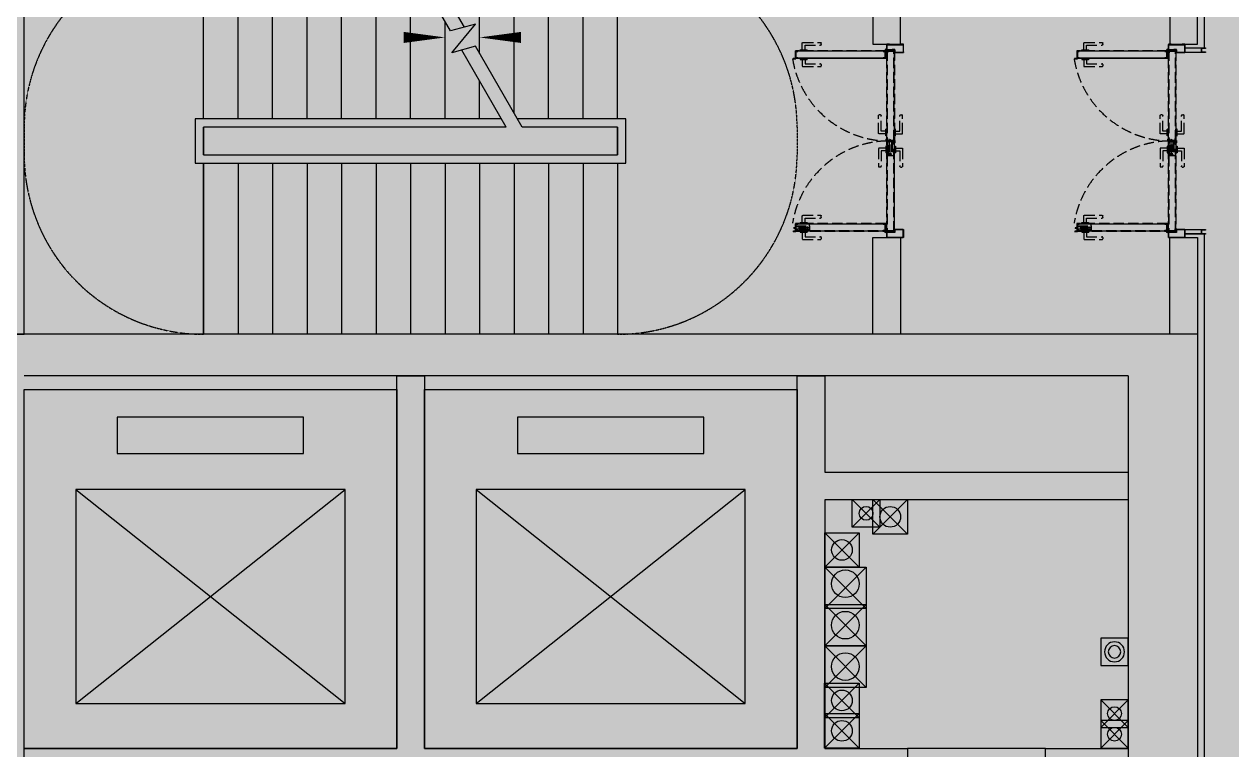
# Model space of a CAD drawing. Extents: x -284868 to 304789, y -137694 to 137894.
# Drawn here: x -60957 to -52207, y -88748 to -83492 of the extents above; entities that cross this region are included whole.
import ezdxf

# ---------------------------------------------------------------- set-up
doc = ezdxf.new("R2010")
doc.units = 0
doc.linetypes.add('DASH', pattern=[0.35, 0.25, -0.1])
doc.layers.get('0').update_dxf_attribs({"linetype": 'CONTINUOUS'})
for name, color, linetype in [('0-墙', 4, 'CONTINUOUS'), ('0-建筑柱体', 251, 'CONTINUOUS'), ('0-消防栓(给排水)', 9, 'CONTINUOUS'), ('0-电梯', 3, 'CONTINUOUS'), ('0-非设计区域', 251, 'CONTINUOUS'), ('1P-DOOR-门扇', 2, 'CONTINUOUS'), ('1P-DOOR-防火门扇', 1, 'CONTINUOUS'), ('1P-DP-门套', 2, 'CONTINUOUS'), ('P-完成面', 42, 'CONTINUOUS'), ('P-平面楼梯', 3, 'CONTINUOUS'), ('P-门扇', 6, 'CONTINUOUS')]:
    doc.layers.add(name, color=color, linetype=linetype)
pattern_1 = [(45, (-0.1692, 11.7), (-1.12253, 1.12253), []), (135, (-0.1692, 11.7), (-1.12253, -1.12253), [])]
pattern_2 = [(225, (0.1692, 38.3), (1.12253, -1.12253), []), (315, (0.1692, 38.3), (1.12253, 1.12253), [])]

# ---------------------------------------------------------------- blocks, each defined once
blk = doc.blocks.new('213r5467')
for p, q in [((-90909.2, -260063), (-90909.2, -260325.5)), ((-89559.2, -260063), (-90909.2, -260063)), ((-89559.2, -260325.5), (-89559.2, -260063)), ((-90909.2, -260325.5), (-89559.2, -260325.5)), ((-91209.2, -260588), (-91209.2, -262138)), ((-89259.2, -260588), (-91209.2, -260588)), ((-91209.2, -260588), (-89259.2, -262138)), ((-91209.2, -262138), (-89259.2, -260588)), ((-89259.2, -262138), (-89259.2, -260588)), ((-91209.2, -262138), (-89259.2, -262138))]:
    blk.add_line(p, q)
blk.add_lwpolyline([(-88884.2, -262463), (-91584.2, -262463), (-91584.2, -259863), (-88884.2, -259863), (-88884.2, -262463)])
blk = doc.blocks.new('sgASGHHHH')
for points in [[(-94645.8, -904374), (-94145.8, -904074), (-102995.8, -904074), (-102645.8, -904374)], [(-94145.8, -904074), (-94645.8, -904374), (-94645.8, -907274), (-94145.8, -907274)]]:
    blk.add_hatch(color=256).paths.add_polyline_path(points)
at = {"color": 4}
for p, q in [((-94145.8, -904074), (-102995.8, -904074)), ((-94145.8, -904074), (-94145.8, -907274)), ((-94645.8, -904374), (-102645.8, -904374)), ((-94645.8, -904374), (-94645.8, -907274))]:
    blk.add_line(p, q, dxfattribs=at)
blk = doc.blocks.new('A$C10332E08')
for p, q in [((250, 0), (0, 250)), ((250, 250), (0, 0))]:
    blk.add_line(p, q)
blk.add_lwpolyline([(0, 250), (250, 250), (250, 0), (0, 0)], close=True)
blk = doc.blocks.new('A$C2AC726D9')
for centre, radius in [((23149.6, -20399.8), 50), ((23324.9, -20425), 75), ((22974.9, -20665), 75), ((22999.6, -20909.8), 100), ((22999.6, -21209.8), 100), ((22999.6, -21509.8), 100), ((22974.8, -21755), 75), ((24949.9, -21850), 50), ((22974.8, -21975), 75), ((24949.9, -22000), 50)]:
    blk.add_circle(centre, radius)
for p, xscale, yscale, zscale, rotation in [((23049.9, -20300), 0.8, 0.8, 0.8, 270), ((22849.9, -20790), 1.2, 1.2, 1.2, 270), ((22849.9, -21060), 1.2, 1.2, 1.2, 270), ((22849.9, -21360), 1.2, 1.2, 1.2, 270), ((25049.9, -21750), -0.8, 0.8, 0.8, 90), ((25049.9, -21900), -0.8, 0.8, 0.8, 90)]:
    blk.add_blockref('A$C10332E08', p, dxfattribs=dict(xscale=xscale, yscale=yscale, zscale=zscale, rotation=rotation))
for p, rotation in [((23449.9, -20550), 90), ((23099.9, -20540), 180), ((23099.8, -21880), 90), ((23099.8, -22100), 90)]:
    blk.add_blockref('A$C10332E08', p, dxfattribs=dict(rotation=rotation))
blk = doc.blocks.new('A$C2E9C7AB1')
blk.add_lwpolyline([(-200, 0), (0, 0), (0, -200), (-200, -200)], close=True)
for radius in [72.3, 45.5]:
    blk.add_circle((-100, -100), radius)
blk = doc.blocks.new('A$C3F6147FC')
at = {"xscale": -1, "rotation": 270}
blk.add_blockref('A$C2E9C7AB1', (14400, 11550), dxfattribs=at)
blk = doc.blocks.new('A$C74d47d92')
for p, q in [((-4850, -1240), (-4850, 0)), ((-4850, -1240), (-4850, 0)), ((-4600, -1240), (-4600, 0)), ((-4350, -1240), (-4350, 0)), ((-4100, -1240), (-4100, 0)), ((-3850, -1240), (-3850, 0)), ((-3600, -1240), (-3600, 0)), ((-3059.9, -602.9), (-3408, 0)), ((-2959.9, -576.1), (-3292.5, 0)), ((-3100, -333.5), (-3100, 0)), ((-2850, -766.5), (-2850, 0)), ((-2600, -1199.5), (-2600, 0)), ((-2350, -1240), (-2350, 0)), ((-2100, -1240), (-2100, 0)), ((-1850, -1240), (-1850, 0)), ((-3350, -1240), (-3350, -100.5)), ((-3100, -1240), (-3100, -533.5)), ((-2879.5, -554.5), (-3059.9, -602.9)), ((-3052.4, -760.6), (-2879.5, -554.5)), ((-2880.1, -714.4), (-3052.4, -760.6)), ((-2657.5, -1300), (-2980.1, -741.2)), ((-2542, -1300), (-2880.1, -714.4)), ((-2850, -1240), (-2850, -966.5)), ((-2692.1, -1240), (-4910, -1240)), ((-4910, -1240), (-4910, -1560)), ((-2657.5, -1300), (-4850, -1300)), ((-2657.5, -1300), (-4850, -1300)), ((-4850, -1300), (-4850, -1500)), ((-4850, -1500), (-4850, -1300)), ((-1790, -1240), (-2576.6, -1240)), ((-1850, -1300), (-2542, -1300)), ((-1850, -1300), (-2542, -1300)), ((-1850, -1500), (-1850, -1300)), ((-1850, -1300), (-1850, -1500)), ((-1790, -1560), (-1790, -1240)), ((-4910, -1560), (-1790, -1560)), ((-4850, -1500), (-1850, -1500)), ((-4850, -1500), (-1850, -1500)), ((-4850, -1560), (-4850, -2800)), ((-4850, -2800), (-4850, -1560)), ((-4600, -1560), (-4600, -2800)), ((-4350, -1560), (-4350, -2800)), ((-4100, -1560), (-4100, -2800)), ((-3850, -1560), (-3850, -2800)), ((-3600, -1560), (-3600, -2800)), ((-3350, -1560), (-3350, -2800)), ((-3100, -1560), (-3100, -2800)), ((-2850, -1560), (-2850, -2800)), ((-2600, -1560), (-2600, -2800)), ((-2350, -1560), (-2350, -2800)), ((-2100, -1560), (-2100, -2800)), ((-1850, -1560), (-1850, -2800))]:
    blk.add_line(p, q)
at = {"linetype": 'DASH'}
for points in [[(-4850, 0, 0.414214), (-6150, -1300), (-6150, -1500, 0.414214), (-4850, -2800)], [(-1850, 0, -0.414214), (-550, -1300), (-550, -1500, -0.414214), (-1850, -2800)]]:
    blk.add_lwpolyline(points, format="xyb", dxfattribs=at)
for points in [[(-1725, -2150, 0, 0, 0), (-5500, -2150, 0, 0, 0), (-5500, -650, 0, 0, 0), (-3100, -650, 0, 80, 0), (-3400, -650, 0, 0, 0)], [(-1725, -650, 0, 0, 0), (-2850, -650, 0, 80, 0), (-2550, -650, 0, 0, 0)]]:
    blk.add_lwpolyline(points, format="xyseb")
blk = doc.blocks.new('A$C612A7C51')
for p, q in [((0.2, 34.9), (2.5, 34.9)), ((0.2, 34.9), (0.2, -1.2)), ((2.5, 34.9), (2.5, -1.2)), ((0.2, -1.2), (0.6, -3.1))]:
    blk.add_line(p, q)
for centre, radius, start, end in [((1.4, -6.7), 5.62, 101.53696, 78.46304), ((1.4, -6.7), 3.75, 100.86771, 85.47503), ((3.5, -0.1), 3.43, 199.35235, 238.0625)]:
    blk.add_arc(centre, radius, start, end)
blk = doc.blocks.new('A$C46293241')
at = {"layer": '1P-DP-门套'}
h = blk.add_hatch(dxfattribs=at)
h.set_pattern_fill('ANSI37', color=8, scale=0.3, style=0)
h.set_pattern_definition([(45, (-55.7338, 55.9993), (-0.67352, 0.67352), []), (135, (-55.7338, 55.9993), (-0.67352, -0.67352), [])])
h.paths.add_polyline_path([(-44.4, 58), (-44.4, 56), (-55.7, 56), (-55.7, 58)])
h = blk.add_hatch(dxfattribs=at)
h.set_pattern_fill('ANSI37', color=8, scale=0.3, style=0)
h.set_pattern_definition([(45, (-40.75, 41.9725), (-0.67352, 0.67352), []), (135, (-40.75, 41.9725), (-0.67352, -0.67352), [])])
h.paths.add_polyline_path([(-38.7, 42), (-40.7, 42), (-40.7, 56.7), (-38.7, 56.7)])
at = {"layer": '1P-DP-门套', "color": 8}
for points in [[(-44.4, 58), (-44.4, 56), (-55.7, 56), (-55.7, 58)], [(-38.7, 42), (-40.7, 42), (-40.7, 56.7), (-38.7, 56.7)]]:
    blk.add_lwpolyline(points, close=True, dxfattribs=at)
at = {"layer": 'P-完成面'}
blk.add_lwpolyline([(-39.3, 40.1, 0.238815), (-38.7, 41.1), (-38.7, 58), (-60, 58), (-60, 120), (0, 120), (0, 100), (-1.2, 100), (-1.2, 118.8), (-58.8, 118.8), (-58.8, 59.2), (-37.5, 59.2), (-37.5, 40.5, -0.238815), (-38.1, 39.5), (-38.2, 39.4, 0.238815), (-38.7, 38.4), (-38.7, 1.2), (-1.2, 1.2), (-1.2, 20), (0, 20), (0, 0), (-39.9, 0), (-39.9, 39, -0.238815), (-39.4, 40), (-39.3, 40.1)], format="xyb", dxfattribs=at)
blk.add_lwpolyline([(-3.2, 113.6), (-1.2, 113.6), (-1.2, 5.6), (-3.2, 5.6)], close=True, dxfattribs=at)
blk = doc.blocks.new('A$C31043D8C')
at = {"layer": 'P-门扇', "color": 251, "linetype": 'DASH', "ltscale": 300}
for p, q in [((-25, 0), (-25, -6)), ((-25, 0), (25, 0)), ((25, 0), (25, -6)), ((-23, -8), (23, -8)), ((-10, -8), (-10, -55)), ((-5, -60), (122, -60)), ((10, -8), (10, -40)), ((10, -40), (122, -40)), ((127, -45), (127, -55))]:
    blk.add_line(p, q, dxfattribs=at)
for centre, radius, start, end in [((-23, -6), 2, 180, 270), ((-5, -55), 5, 180, 270), ((23, -6), 2, 270, 0), ((122, -45), 5, 0, 90), ((122, -55), 5, 270, 0)]:
    blk.add_arc(centre, radius, start, end, dxfattribs=at)
blk = doc.blocks.new('*U269')
at = {"layer": 'P-门扇', "linetype": 'DASH', "ltscale": 300}
h = blk.add_hatch(dxfattribs=at)
h.set_pattern_fill('ANSI37', color=251, scale=0.5, style=0)
h.set_pattern_definition(pattern_1)
h.paths.add_polyline_path([(2.3, 11.7), (2.3, 41.7), (-0.2, 41.7), (-0.2, 11.7)])
h = blk.add_hatch(dxfattribs=at)
h.set_pattern_fill('ANSI37', color=251, scale=0.2, style=0)
h.set_pattern_definition([(45, (657.35, 55.1438), (-0.449013, 0.449013), []), (135, (657.35, 55.1438), (-0.449013, -0.449013), [])])
h.paths.add_polyline_path([(657.4, 56), (669.3, 56), (669.3, 55.1), (657.4, 55.1)])
at = {"layer": 'P-门扇', "color": 251, "linetype": 'DASH', "ltscale": 300}
for points in [[(2.3, 11.7), (2.3, 41.7), (-0.2, 41.7), (-0.2, 11.7)], [(0.8, 54.2), (654.7, 54.2), (654.7, 51.2), (0.8, 51.2)], [(0.8, 3.8), (654.7, 3.8), (654.7, 0.8), (0.8, 0.8)], [(657.4, 56), (669.3, 56), (669.3, 55.1), (657.4, 55.1)]]:
    blk.add_lwpolyline(points, close=True, dxfattribs=at)
for points in [[(654.7, 57.6), (654.7, 0.8), (0.8, 0.8), (0.8, 10.8), (3.3, 10.8), (3.3, 24.1), (2.4, 24.1), (2.4, 11.6), (0, 11.6), (0, 0), (655.5, 0), (655.5, 56.8), (671.2, 56.8, 0.995191), (671.2, 57.6), (653.4, 57.6, 0.414214), (653.2, 57.4), (653.2, 55.2, -0.414214), (652.2, 54.2), (0.8, 54.2), (0.8, 42.5), (3.3, 42.5), (3.3, 24.2), (2.4, 24.2), (2.4, 41.8), (0, 41.8), (0, 55), (652.2, 55, 0.414214), (652.4, 55.2), (652.4, 57.4, -0.414214), (653.4, 58.4), (671.1, 58.4, -1), (671.2, 56), (657.4, 56), (657.4, 56.8)], [(6.5, 5), (19.8, 5), (19.8, 3.8), (19.8, 5), (6.5, 5, -0.414214), (6, 5.5), (6, 49.5, -0.414214), (6.5, 50), (19.8, 50), (19.8, 51.2), (6.5, 51.2, 0.414214), (4.8, 49.5), (4.8, 5.8, 0.414214), (6.8, 3.8), (19.8, 3.8)], [(651.4, 5), (638.2, 5), (638.2, 3.8), (638.2, 5), (651.4, 5, 0.414214), (652, 5.5), (652, 49.5, 0.414214), (651.4, 50), (638.2, 50), (638.2, 51.2), (651.4, 51.2, -0.414214), (653.2, 49.5), (653.2, 5.8, -0.414214), (651.1, 3.8), (638.2, 3.8)]]:
    blk.add_lwpolyline(points, format="xyb", dxfattribs=at)
at = {"layer": '1P-DOOR-门扇', "color": 8, "linetype": 'ByBlock', "rotation": 180}
blk.add_blockref('A$C31043D8C', (595.4, 55), dxfattribs=at)
at = {"layer": '1P-DOOR-门扇', "color": 8, "linetype": 'ByBlock', "xscale": -1}
blk.add_blockref('A$C31043D8C', (595.4, 0), dxfattribs=at)
blk = doc.blocks.new('*U270')
at = {"layer": 'P-门扇', "linetype": 'DASH', "ltscale": 300}
h = blk.add_hatch(dxfattribs=at)
h.set_pattern_fill('ANSI37', color=251, scale=0.5, style=0)
h.set_pattern_definition(pattern_1)
h.paths.add_polyline_path([(2.3, 11.7), (2.3, 41.7), (-0.2, 41.7), (-0.2, 11.7)])
h = blk.add_hatch(dxfattribs=at)
h.set_pattern_fill('ANSI37', color=251, scale=0.2, style=0)
h.set_pattern_definition([(45, (657.4896, 55.1438), (-0.449013, 0.449013), []), (135, (657.4896, 55.1438), (-0.449013, -0.449013), [])])
h.paths.add_polyline_path([(657.5, 56), (669.5, 56), (669.5, 55.1), (657.5, 55.1)])
at = {"layer": 'P-门扇', "color": 251, "linetype": 'DASH', "ltscale": 300}
for points in [[(2.3, 11.7), (2.3, 41.7), (-0.2, 41.7), (-0.2, 11.7)], [(0.8, 54.2), (654.8, 54.2), (654.8, 51.2), (0.8, 51.2)], [(0.8, 3.8), (654.8, 3.8), (654.8, 0.8), (0.8, 0.8)], [(657.5, 56), (669.5, 56), (669.5, 55.1), (657.5, 55.1)]]:
    blk.add_lwpolyline(points, close=True, dxfattribs=at)
for points in [[(654.8, 57.6), (654.8, 0.8), (0.8, 0.8), (0.8, 10.8), (3.3, 10.8), (3.3, 24.1), (2.4, 24.1), (2.4, 11.6), (0, 11.6), (0, 0), (655.6, 0), (655.6, 56.8), (671.3, 56.8, 0.995191), (671.3, 57.6), (653.5, 57.6, 0.414214), (653.3, 57.4), (653.3, 55.2, -0.414214), (652.3, 54.2), (0.8, 54.2), (0.8, 42.5), (3.3, 42.5), (3.3, 24.2), (2.4, 24.2), (2.4, 41.8), (0, 41.8), (0, 55), (652.3, 55, 0.414214), (652.5, 55.2), (652.5, 57.4, -0.414214), (653.5, 58.4), (671.3, 58.4, -1), (671.3, 56), (657.5, 56), (657.5, 56.8)], [(6.5, 5), (19.8, 5), (19.8, 3.8), (19.8, 5), (6.5, 5, -0.414214), (6, 5.5), (6, 49.5, -0.414214), (6.5, 50), (19.8, 50), (19.8, 51.2), (6.5, 51.2, 0.414214), (4.8, 49.5), (4.8, 5.8, 0.414214), (6.8, 3.8), (19.8, 3.8)], [(651.6, 5), (638.3, 5), (638.3, 3.8), (638.3, 5), (651.6, 5, 0.414214), (652.1, 5.5), (652.1, 49.5, 0.414214), (651.6, 50), (638.3, 50), (638.3, 51.2), (651.6, 51.2, -0.414214), (653.3, 49.5), (653.3, 5.8, -0.414214), (651.3, 3.8), (638.3, 3.8)]]:
    blk.add_lwpolyline(points, format="xyb", dxfattribs=at)
at = {"layer": '1P-DOOR-门扇', "color": 8, "linetype": 'ByBlock', "rotation": 180}
blk.add_blockref('A$C31043D8C', (595.6, 55), dxfattribs=at)
at = {"layer": '1P-DOOR-门扇', "color": 8, "linetype": 'ByBlock', "xscale": -1}
blk.add_blockref('A$C31043D8C', (595.6, 0), dxfattribs=at)
blk = doc.blocks.new('A$C0AC0499D')
at = {"layer": 'P-门扇', "color": 251, "linetype": 'DASH', "ltscale": 300}
for p, q in [((0, 6), (-12, 6)), ((-12, 4), (-12, 6)), ((-12, 4), (0, -6)), ((0, -10), (0, 10)), ((0, 10), (3, 10)), ((3, -10), (3, 10)), ((3, 8), (88, 8)), ((88, 8), (88, -8)), ((98.8, 0), (-13.9, 0)), ((-4, 0), (0, 0)), ((3, -10), (0, -10)), ((2, 0), (1.2, 0)), ((3, -8), (88, -8))]:
    blk.add_line(p, q, dxfattribs=at)
blk = doc.blocks.new('A$C6733057F')
at = {"layer": 'P-门扇', "color": 251, "linetype": 'DASH', "ltscale": 300}
blk.add_line((102.6, -21.2), (102.6, 21.2), dxfattribs=at)
for points in [[(3.5, 13.9), (102.6, 13.9), (102.6, -14.1), (3.5, -14.1)], [(3.5, 12.4), (101.1, 12.4), (101.1, -12.6), (3.5, -12.6)]]:
    blk.add_lwpolyline(points, dxfattribs=at)
at = {"layer": '1P-DOOR-门扇', "color": 8}
blk.add_blockref('A$C31043D8C', (60, -25), dxfattribs=at)
at = {"layer": 'P-门扇', "color": 251, "linetype": 'DASH', "ltscale": 300, "extrusion": (0, 0, -1), "zscale": -1, "rotation": 180}
blk.add_blockref('A$C0AC0499D', (0, 0), dxfattribs=at)
blk = doc.blocks.new('*U267')
at = {"layer": 'P-门扇', "linetype": 'DASH', "ltscale": 300}
h = blk.add_hatch(dxfattribs=at)
h.set_pattern_fill('ANSI37', color=251, scale=0.5, angle=180, style=0)
h.set_pattern_definition(pattern_2)
h.paths.add_polyline_path([(-2.3, 38.3), (-2.3, 8.3), (0.2, 8.3), (0.2, 38.3)])
h = blk.add_hatch(dxfattribs=at)
h.set_pattern_fill('ANSI37', color=251, scale=0.2, angle=180, style=0)
h.set_pattern_definition([(225, (-657.4896, -5.1438), (0.449013, -0.449013), []), (315, (-657.4896, -5.1438), (0.449013, 0.449013), [])])
h.paths.add_polyline_path([(-657.5, -6), (-669.5, -6), (-669.5, -5.1), (-657.5, -5.1)])
at = {"layer": 'P-门扇', "color": 251, "linetype": 'DASH', "ltscale": 300}
for points in [[(-654.8, -7.6), (-654.8, 49.2), (-0.8, 49.2), (-0.8, 39.2), (-3.3, 39.2), (-3.3, 25.9), (-2.4, 25.9), (-2.4, 38.4), (0, 38.4), (0, 50), (-655.6, 50), (-655.6, -6.8), (-671.3, -6.8, 0.995191), (-671.3, -7.6), (-653.5, -7.6, 0.414214), (-653.3, -7.4), (-653.3, -5.2, -0.414214), (-652.3, -4.2), (-0.8, -4.2), (-0.8, 7.5), (-3.3, 7.5), (-3.3, 25.8), (-2.4, 25.8), (-2.4, 8.2), (0, 8.2), (0, -5), (-652.3, -5, 0.414214), (-652.5, -5.2), (-652.5, -7.4, -0.414214), (-653.5, -8.4), (-671.3, -8.4, -1), (-671.3, -6), (-657.5, -6), (-657.5, -6.8)], [(-651.6, 45), (-638.3, 45), (-638.3, 46.2), (-638.3, 45), (-651.6, 45, 0.414214), (-652.1, 44.5), (-652.1, 0.5, 0.414214), (-651.6, 0), (-638.3, 0), (-638.3, -1.2), (-651.6, -1.2, -0.414214), (-653.3, 0.5), (-653.3, 44.2, -0.414214), (-651.3, 46.2), (-638.3, 46.2)], [(-6.5, 45), (-19.8, 45), (-19.8, 46.2), (-19.8, 45), (-6.5, 45, -0.414214), (-6, 44.5), (-6, 0.5, -0.414214), (-6.5, 0), (-19.8, 0), (-19.8, -1.2), (-6.5, -1.2, 0.414214), (-4.8, 0.5), (-4.8, 44.2, 0.414214), (-6.8, 46.2), (-19.8, 46.2)]]:
    blk.add_lwpolyline(points, format="xyb", dxfattribs=at)
for points in [[(-0.8, 46.2), (-654.8, 46.2), (-654.8, 49.2), (-0.8, 49.2)], [(-2.3, 38.3), (-2.3, 8.3), (0.2, 8.3), (0.2, 38.3)], [(-657.5, -6), (-669.5, -6), (-669.5, -5.1), (-657.5, -5.1)], [(-0.8, -4.2), (-654.8, -4.2), (-654.8, -1.2), (-0.8, -1.2)]]:
    blk.add_lwpolyline(points, close=True, dxfattribs=at)
at = {"layer": 'P-门扇', "color": 251, "linetype": 'DASH', "ltscale": 300, "extrusion": (0, 0, -1), "zscale": -1, "rotation": 180}
blk.add_blockref('A$C31043D8C', (595.6, 50), dxfattribs=at)
at = {"layer": 'P-门扇', "color": 251, "linetype": 'DASH', "ltscale": 300}
blk.add_blockref('A$C6733057F', (-655.6, 20), dxfattribs=at)
blk = doc.blocks.new('*U268')
at = {"layer": 'P-门扇', "linetype": 'DASH', "ltscale": 300}
h = blk.add_hatch(dxfattribs=at)
h.set_pattern_fill('ANSI37', color=251, scale=0.5, angle=180, style=0)
h.set_pattern_definition(pattern_2)
h.paths.add_polyline_path([(-2.3, 38.3), (-2.3, 8.3), (0.2, 8.3), (0.2, 38.3)])
h = blk.add_hatch(dxfattribs=at)
h.set_pattern_fill('ANSI37', color=251, scale=0.2, angle=180, style=0)
h.set_pattern_definition([(225, (-657.35, -5.1438), (0.449013, -0.449013), []), (315, (-657.35, -5.1438), (0.449013, 0.449013), [])])
h.paths.add_polyline_path([(-657.4, -6), (-669.3, -6), (-669.3, -5.1), (-657.4, -5.1)])
at = {"layer": 'P-门扇', "color": 251, "linetype": 'DASH', "ltscale": 300}
for points in [[(-654.7, -7.6), (-654.7, 49.2), (-0.8, 49.2), (-0.8, 39.2), (-3.3, 39.2), (-3.3, 25.9), (-2.4, 25.9), (-2.4, 38.4), (0, 38.4), (0, 50), (-655.5, 50), (-655.5, -6.8), (-671.2, -6.8, 0.995191), (-671.2, -7.6), (-653.4, -7.6, 0.414214), (-653.2, -7.4), (-653.2, -5.2, -0.414214), (-652.2, -4.2), (-0.8, -4.2), (-0.8, 7.5), (-3.3, 7.5), (-3.3, 25.8), (-2.4, 25.8), (-2.4, 8.2), (0, 8.2), (0, -5), (-652.2, -5, 0.414214), (-652.4, -5.2), (-652.4, -7.4, -0.414214), (-653.4, -8.4), (-671.1, -8.4, -1), (-671.2, -6), (-657.4, -6), (-657.4, -6.8)], [(-651.5, 45), (-638.2, 45), (-638.2, 46.2), (-638.2, 45), (-651.5, 45, 0.414214), (-652, 44.5), (-652, 0.5, 0.414214), (-651.5, 0), (-638.2, 0), (-638.2, -1.2), (-651.5, -1.2, -0.414214), (-653.2, 0.5), (-653.2, 44.2, -0.414214), (-651.2, 46.2), (-638.2, 46.2)], [(-6.5, 45), (-19.8, 45), (-19.8, 46.2), (-19.8, 45), (-6.5, 45, -0.414214), (-6, 44.5), (-6, 0.5, -0.414214), (-6.5, 0), (-19.8, 0), (-19.8, -1.2), (-6.5, -1.2, 0.414214), (-4.8, 0.5), (-4.8, 44.2, 0.414214), (-6.8, 46.2), (-19.8, 46.2)]]:
    blk.add_lwpolyline(points, format="xyb", dxfattribs=at)
for points in [[(-0.8, 46.2), (-654.7, 46.2), (-654.7, 49.2), (-0.8, 49.2)], [(-2.3, 38.3), (-2.3, 8.3), (0.2, 8.3), (0.2, 38.3)], [(-657.4, -6), (-669.3, -6), (-669.3, -5.1), (-657.4, -5.1)], [(-0.8, -4.2), (-654.7, -4.2), (-654.7, -1.2), (-0.8, -1.2)]]:
    blk.add_lwpolyline(points, close=True, dxfattribs=at)
at = {"layer": 'P-门扇', "color": 251, "linetype": 'DASH', "ltscale": 300, "extrusion": (0, 0, -1), "zscale": -1, "rotation": 180}
blk.add_blockref('A$C31043D8C', (595.5, 50), dxfattribs=at)
at = {"layer": 'P-门扇', "color": 251, "linetype": 'DASH', "ltscale": 300}
blk.add_blockref('A$C6733057F', (-655.5, 20), dxfattribs=at)

msp = doc.modelspace()

# ---------------------------------------------------------------- hatches: boundary and pattern name
at = {"layer": '0-非设计区域', "ltscale": 3}
h = msp.add_hatch(dxfattribs=at)
h.set_pattern_fill('ANGLE', color=256, scale=100)
h.set_pattern_definition([(0, (-492507.45, 278012.8), (0, 698.5), [508, -190.5]), (90, (-492507.45, 278012.8), (-698.5, 4e-14), [508, -190.5])])
h.paths.add_polyline_path([(-66856.6, -67385.8), (-66856.6, -75488.5), (-69156.6, -75488.5), (-69156.6, -94382), (-67356.6, -94382), (-67356.6, -95588.5), (-57756.6, -95588.5), (-57756.6, -99388.5), (-61306.6, -99388.5), (-61306.6, -99688.5), (-67356.6, -99688.5), (-67356.6, -103688.5), (-58356.6, -103688.5), (-58356.6, -106368.5), (-53056.6, -106368.5), (-53056.6, -117135.8), (-52206.6, -117135.8), (-52206.6, -118589), (-41206.1, -118589), (-41206.2, -65088), (-52206.6, -65088), (-52206.6, -67385.8), (-53706.6, -67385.8), (-53706.6, -65088.5), (-66206.6, -65088.5), (-66206.6, -67385.8)])

# ---------------------------------------------------------------- linework, layer by layer
at = {"layer": '0-墙'}
for points in [[(-54806.6, -82938.5), (-54806.6, -83638.5), (-54606.6, -83638.5), (-54606.6, -82138.5)], [(-64806.6, -83388.5), (-64806.6, -83588.5), (-61156.6, -83588.5), (-61156.6, -85738.5), (-60956.6, -85738.5), (-60956.6, -82938.5)], [(-60956.6, -88938.5), (-60956.6, -88738.5), (-58256.6, -88738.5), (-58256.6, -86038.5), (-58056.6, -86038.5), (-58056.6, -88738.5), (-55356.6, -88738.5), (-55356.6, -86038.5), (-55156.6, -86038.5), (-55156.6, -86738.5), (-52956.6, -86738.5), (-52956.6, -86938.5), (-55156.6, -86938.5), (-55156.6, -88738.5), (-54556.6, -88738.5), (-54556.6, -88938.5)]]:
    msp.add_lwpolyline(points, dxfattribs=at)
for points in [[(-52656.6, -82138.5), (-52656.6, -83638.5), (-52456.6, -83638.5), (-52456.6, -82138.5)], [(-54806.6, -85038.5), (-54606.6, -85038.5), (-54606.6, -85738.5), (-54806.6, -85738.5)], [(-52656.6, -85038.5), (-52456.6, -85038.5), (-52456.6, -85738.5), (-52656.6, -85738.5)], [(-52956.6, -88738.5), (-52956.6, -88938.5), (-53556.6, -88938.5), (-53556.6, -88738.5)]]:
    msp.add_lwpolyline(points, close=True, dxfattribs=at)
at = {"layer": '0-墙', "color": 251}
msp.add_solid([(-55156.6, -86738.5), (-55156.6, -86038.5), (-55047.7, -86200.7), (-52956.6, -86038.5)], dxfattribs=at)
at = {"layer": 'P-完成面'}
for points in [[(-52406.6, -78928.5), (-52406.6, -83663.5)], [(-52406.6, -85013.5), (-52406.6, -89168.5)]]:
    msp.add_lwpolyline(points, dxfattribs=at)
for points in [[(-54586.6, -83698.5), (-54586.6, -83693.5), (-54586.6, -83693.5), (-54586.6, -83698.5)], [(-52396.6, -83663.5), (-52396.6, -83668.5), (-52426.6, -83668.5), (-52426.6, -83693.5), (-52396.6, -83693.5), (-52396.6, -83698.5), (-52546.6, -83698.5), (-52546.6, -83663.5)], [(-52546.6, -83698.5), (-52546.6, -83693.5), (-52546.6, -83693.5), (-52546.6, -83698.5)], [(-52398.1, -83665), (-52398.1, -83667), (-52428.1, -83667), (-52428.1, -83695), (-52398.1, -83695), (-52398.1, -83697), (-52545.1, -83697), (-52545.1, -83665)], [(-52396.6, -84978.5), (-52396.6, -84983.5), (-52426.6, -84983.5), (-52426.6, -85008.5), (-52396.6, -85008.5), (-52396.6, -85013.5), (-52546.6, -85013.5), (-52546.6, -84978.5)], [(-52398.1, -84980), (-52398.1, -84982), (-52428.1, -84982), (-52428.1, -85010), (-52398.1, -85010), (-52398.1, -85012), (-52545.1, -85012), (-52545.1, -84980)]]:
    msp.add_lwpolyline(points, close=True, dxfattribs=at)
at = {"layer": 'P-门扇'}
msp.add_line((-53557, -88738.5), (-54557, -88738.5), dxfattribs=at)
at = {"layer": 'P-门扇', "color": 251, "linetype": 'DASH', "ltscale": 300}
for centre, start, end in [((-54688.6, -83628.4), 189.27015, 268.5473), ((-52648.6, -83628.4), 189.27015, 268.5473), ((-54688.6, -85048.5), 91.4527, 170.72985), ((-52648.6, -85048.5), 91.4527, 170.72985)]:
    msp.add_arc(centre, 710.3, start, end, dxfattribs=at)

# ---------------------------------------------------------------- block references
at = {"layer": '0-建筑柱体'}
msp.add_blockref('sgASGHHHH', (41689.2, 818335.5), dxfattribs=at)
at = {"layer": '0-消防栓(给排水)', "color": 0}
for name, p in [('A$C2AC726D9', (-78006.6, -66635.8)), ('A$C3F6147FC', (-67356.6, -99488.5))]:
    msp.add_blockref(name, p, dxfattribs=at)
at = {"layer": '0-电梯'}
for p in [(30627.5, 173724.6), (33527.5, 173724.6)]:
    msp.add_blockref('213r5467', p, dxfattribs=at)
at = {"layer": '1P-DOOR-防火门扇', "rotation": 180}
msp.add_blockref('*U269', (-54713.4, -83685.2), dxfattribs=at)
at = {"layer": '1P-DOOR-防火门扇'}
msp.add_blockref('*U268', (-54713.4, -84986.8), dxfattribs=at)
at = {"layer": 'P-完成面', "extrusion": (0, 0, -1), "zscale": -1, "rotation": 90}
msp.add_blockref('A$C46293241', (54706.6, -83638.5), dxfattribs=at)
at = {"layer": 'P-完成面', "xscale": -1, "rotation": 270}
msp.add_blockref('A$C46293241', (-52666.6, -83638.5), dxfattribs=at)
at = {"layer": 'P-完成面', "rotation": 270}
msp.add_blockref('A$C46293241', (-54706.6, -85038.5), dxfattribs=at)
at = {"layer": 'P-完成面', "extrusion": (0, 0, -1), "xscale": -1, "zscale": -1, "rotation": 90}
msp.add_blockref('A$C46293241', (52666.6, -85038.5), dxfattribs=at)
at = {"layer": 'P-平面楼梯', "ltscale": 3}
msp.add_blockref('A$C74d47d92', (-54806.6, -82938.5), dxfattribs=at)
at = {"layer": 'P-门扇', "color": 251, "linetype": 'DASH', "ltscale": 300}
for name, p, rotation in [('*U269', (-52673.4, -83685.2), 180), ('*U270', (-54706.6, -83681.4), 270), ('A$C612A7C51', (-54706.6, -83678.2), 270), ('*U270', (-52666.6, -83681.4), 270), ('A$C612A7C51', (-52666.6, -83678.2), 270), ('*U267', (-54701.6, -84995.6), 270), ('*U267', (-52661.6, -84995.6), 270)]:
    msp.add_blockref(name, p, dxfattribs=dict(at, rotation=rotation))
msp.add_blockref('*U268', (-52673.4, -84986.8), dxfattribs=at)
at = {"layer": 'P-门扇', "color": 251, "linetype": 'DASH', "ltscale": 300, "extrusion": (0, 0, -1), "zscale": -1, "rotation": 90}
msp.add_blockref('A$C612A7C51', (54706.6, -84998.8), dxfattribs=at)
at = {"layer": 'P-门扇', "color": 251, "linetype": 'DASH', "ltscale": 300, "xscale": -1, "rotation": 270}
msp.add_blockref('A$C612A7C51', (-52666.6, -84998.8), dxfattribs=at)

doc.saveas('drawing.dxf')
